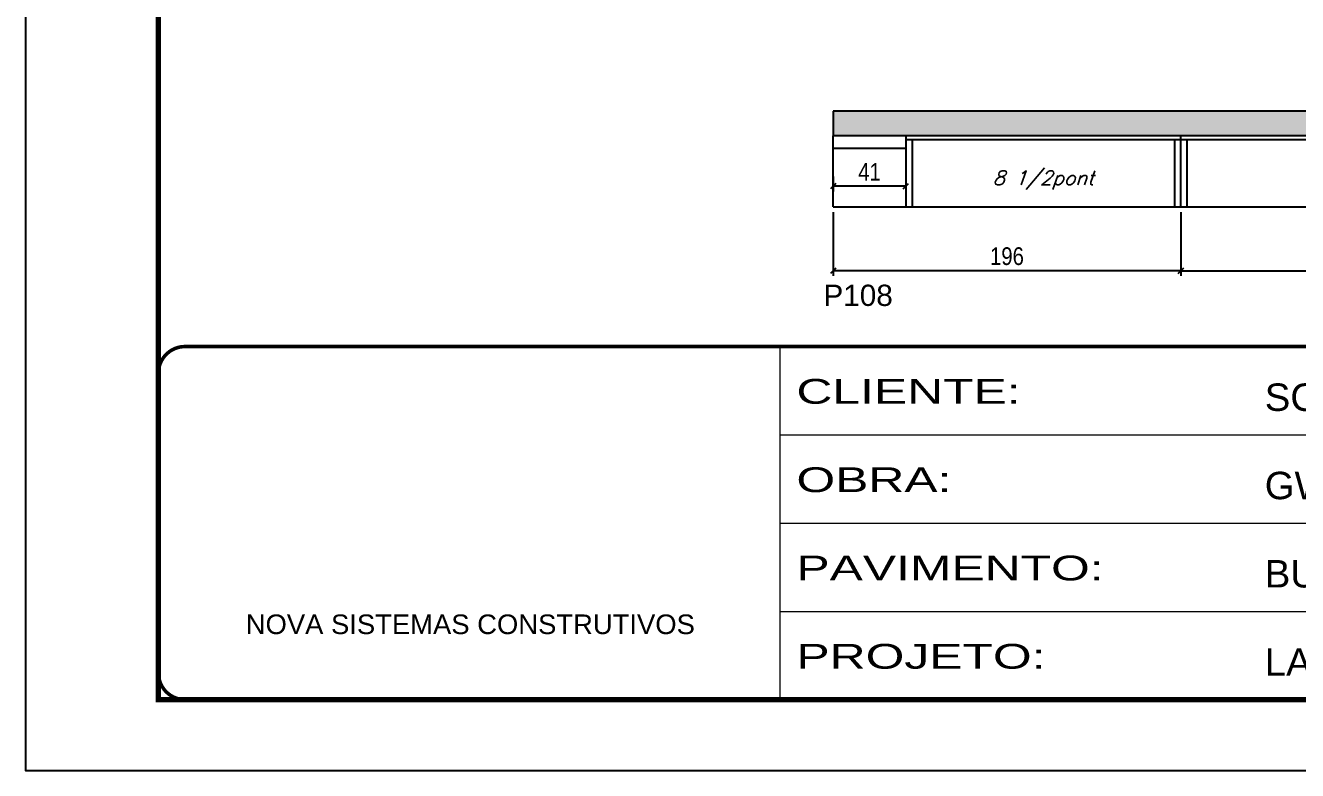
# Model space of a CAD drawing. Extents: x 2603 to 22413, y 1253 to 30260.
# Drawn here: x 4188 to 4905, y 13888 to 14308 of the extents above; entities that cross this region are included whole.
import ezdxf

# ---------------------------------------------------------------- set-up
doc = ezdxf.new("R2010")
doc.units = 0
doc.linetypes.add('CONTINUO', pattern=[0])
doc.linetypes.add('DASHED', pattern=[0.75, 0.5, -0.25])
for name, color, linetype in [('5', 5, 'Continuous'), ('COTA', 241, 'Continuous'), ('Painéis', 200, 'Continuous'), ('SARR_2.2x7', 40, 'Continuous'), ('SARR_3.5x7', 81, 'Continuous'), ('texto', 7, 'Continuous')]:
    doc.layers.add(name, color=color, linetype=linetype)
doc.layers.add('Folhas', color=255, linetype='Continuous', lineweight=9)
doc.layers.add('SARRAFO DE PRESSAO', color=251, linetype='DASHED', lineweight=9)
doc.layers.add('Laje_Perimetro', color=7, linetype='Continuous', plot=False)
doc.styles.add('ARIAL', font='arial.ttf')
doc.styles.add('COTA TECNICA', font='techl___.ttf', dxfattribs={"height": 10})
doc.styles.add('Romans', font='romans.shx')
doc.styles.get("Standard").update_dxf_attribs({"font": 'arial.ttf'})
doc.styles.add('Tecnologia', font='')
doc.styles.get('Tecnologia').set_extended_font_data('Forgotten Futurist')
doc.dimstyles.new('PAINEL', dxfattribs={"dimtxt": 10, "dimasz": 3, "dimexe": 3, "dimexo": 3, "dimgap": 3, "dimtad": 1, "dimdec": 1, "dimzin": 12, "dimdsep": 46, "dimtxsty": 'COTA TECNICA', "dimblk1": 'OBLIQUE', "dimblk2": 'OBLIQUE', "dimsah": 1, "dimcen": 0.9, "dimclrd": 4, "dimclre": 4, "dimclrt": 240, "dimadec": 1, "dimazin": 3, "dimtfac": 1, "dimtdec": 1, "dimtmove": 0, "dimatfit": 3, "dimfxl": 1, "dimtolj": 1, "dimtzin": 12, "dimarcsym": 0})

# ---------------------------------------------------------------- blocks, each defined once
blk = doc.blocks.new('9999999999')
at = {"color": 30, "linetype": 'CONTINUO'}
for p, q in [((98564.56, 34230.21), (98564.56, 34429.45)), ((98564.56, 34379.64), (99583.98, 34379.64)), ((98564.56, 34329.83), (99487.98, 34329.83)), ((98564.56, 34280.02), (99487.98, 34280.02))]:
    blk.add_line(p, q, dxfattribs=at)
at = {"color": 30, "linetype": 'CONTINUO', "const_width": 2}
blk.add_lwpolyline([(99583.98, 34230.21), (99583.98, 34414.45, 0.414214), (99568.98, 34429.45), (98228.98, 34429.45, 0.414214), (98213.98, 34414.45), (98213.98, 34245.21, 0.414214), (98228.98, 34230.21), (99583.98, 34230.21)], format="xyb", dxfattribs=at)
at = {"layer": 'Folhas'}
blk.add_lwpolyline([(98138.98, 34190.21), (99623.98, 34190.21), (99623.98, 35240.21), (98138.98, 35240.21)], close=True, dxfattribs=at)
at = {"layer": 'Folhas', "color": 30, "const_width": 3}
blk.add_lwpolyline([(98213.98, 34230.21), (99583.98, 34230.21), (99583.98, 35200.21), (98213.98, 35200.21)], close=True, dxfattribs=at)
at = {"color": 7, "linetype": 'Continuous', "ltscale": 5, "style": 'ARIAL'}
for s, height, p in [('SCHWARTZ', 15.483, (98837.68, 34393.13)), ('GWT', 15.483, (98837.68, 34343.32)), ('BUSINESS CENTER E LAZER - PROJEÇÃO', 15.4829, (98837.68, 34293.51)), ('NOVA SISTEMAS CONSTRUTIVOS', 11.0592, (98263.19, 34267.21)), ('LATERAIS DE VIGAS', 15.4829, (98837.68, 34243.7))]:
    blk.add_text(s, height=height, dxfattribs=at).set_placement(p)
at = {"layer": 'Folhas', "color": 7, "style": 'Tecnologia', "width": 1.5}
for s, p in [('CLIENTE:', (98573.65, 34397.17)), ('OBRA:', (98573.65, 34347.31)), ('PAVIMENTO:', (98573.65, 34297.5)), ('PROJETO:', (98573.65, 34247.69))]:
    blk.add_text(s, height=14, dxfattribs=at).set_placement(p)
blk = doc.blocks.new('_Oblique')
at = {"color": 0, "linetype": 'ByBlock', "lineweight": -2}
blk.add_line((-0.5, -0.5), (0.5, 0.5), dxfattribs=at)
blk = doc.blocks.new('*D1867')
at = {"layer": 'COTA', "color": 4, "linetype": 'ByBlock', "lineweight": -2, "transparency": 16777216}
for p, q in [((4839.34, 14202.83), (4839.34, 14166.74)), ((5083.34, 14202.83), (5083.34, 14166.74)), ((4839.34, 14169.74), (5083.34, 14169.74))]:
    blk.add_line(p, q, dxfattribs=at)
at = {"layer": 'Defpoints', "color": 0, "linetype": 'ByBlock', "transparency": 16777216}
for p in [(4839.34, 14205.83), (5083.34, 14205.83), (5083.34, 14169.74)]:
    blk.add_point(p, dxfattribs=at)
at = {"layer": 'COTA', "color": 4, "linetype": 'ByBlock', "lineweight": -2, "transparency": 16777216, "xscale": 3, "yscale": 3, "zscale": 3, "rotation": 180}
blk.add_blockref('_Oblique', (4839.34, 14169.74), dxfattribs=at)
at = {"layer": 'COTA', "color": 4, "linetype": 'ByBlock', "lineweight": -2, "transparency": 16777216, "xscale": 3, "yscale": 3, "zscale": 3}
blk.add_blockref('_Oblique', (5083.34, 14169.74), dxfattribs=at)
at = {"layer": 'COTA', "color": 240, "linetype": 'ByBlock', "transparency": 16777216, "insert": (4961.34, 14177.81), "char_height": 10, "attachment_point": 5, "style": 'COTA TECNICA'}
blk.add_mtext('\\A1;244', dxfattribs=at)
blk = doc.blocks.new('*D1868')
at = {"layer": 'COTA', "color": 4, "linetype": 'ByBlock', "lineweight": -2, "transparency": 16777216}
for p, q in [((4643.34, 14202.83), (4643.34, 14166.74)), ((4839.34, 14202.83), (4839.34, 14166.74)), ((4839.34, 14169.74), (4643.34, 14169.74))]:
    blk.add_line(p, q, dxfattribs=at)
at = {"layer": 'Defpoints', "color": 0, "linetype": 'ByBlock', "transparency": 16777216}
for p in [(4643.34, 14205.83), (4839.34, 14205.83), (4643.34, 14169.74)]:
    blk.add_point(p, dxfattribs=at)
at = {"layer": 'COTA', "color": 4, "linetype": 'ByBlock', "lineweight": -2, "transparency": 16777216, "xscale": 3, "yscale": 3, "zscale": 3, "rotation": 180}
blk.add_blockref('_Oblique', (4643.34, 14169.74), dxfattribs=at)
at = {"layer": 'COTA', "color": 4, "linetype": 'ByBlock', "lineweight": -2, "transparency": 16777216, "xscale": 3, "yscale": 3, "zscale": 3}
blk.add_blockref('_Oblique', (4839.34, 14169.74), dxfattribs=at)
at = {"layer": 'COTA', "color": 240, "linetype": 'ByBlock', "transparency": 16777216, "insert": (4741.34, 14177.87), "char_height": 10, "attachment_point": 5, "style": 'COTA TECNICA'}
blk.add_mtext('\\A1;196', dxfattribs=at)
blk = doc.blocks.new('*D1869')
at = {"layer": 'COTA', "color": 4, "linetype": 'ByBlock', "lineweight": -2, "transparency": 16777216}
for p, q in [((4643.34, 14222.83), (4643.34, 14214.41)), ((4684.34, 14222.83), (4684.34, 14214.41)), ((4684.34, 14217.41), (4643.34, 14217.41))]:
    blk.add_line(p, q, dxfattribs=at)
at = {"layer": 'Defpoints', "color": 0, "linetype": 'ByBlock', "transparency": 16777216}
for p in [(4643.34, 14225.83), (4684.34, 14225.83), (4643.34, 14217.41)]:
    blk.add_point(p, dxfattribs=at)
at = {"layer": 'COTA', "color": 4, "linetype": 'ByBlock', "lineweight": -2, "transparency": 16777216, "xscale": 3, "yscale": 3, "zscale": 3, "rotation": 180}
blk.add_blockref('_Oblique', (4643.34, 14217.41), dxfattribs=at)
at = {"layer": 'COTA', "color": 4, "linetype": 'ByBlock', "lineweight": -2, "transparency": 16777216, "xscale": 3, "yscale": 3, "zscale": 3}
blk.add_blockref('_Oblique', (4684.34, 14217.41), dxfattribs=at)
at = {"layer": 'COTA', "color": 240, "linetype": 'ByBlock', "transparency": 16777216, "insert": (4663.84, 14225.48), "char_height": 10, "attachment_point": 5, "style": 'COTA TECNICA'}
blk.add_mtext('\\A1;41', dxfattribs=at)

msp = doc.modelspace()

# ---------------------------------------------------------------- hatches: boundary and pattern name
at = {"layer": 'COTA', "linetype": 'ByBlock'}
h = msp.add_hatch(dxfattribs=at)
h.set_pattern_fill('AR-CONC', color=256, scale=0.03)
h.set_pattern_definition([(50, (-129311.1966, -7087.383), (5.46554007, -0.47817257), [0.5715, -6.2865]), (355, (-129311.1966, -7087.383), (-1.05730264, 5.73170536), [0.4572, -5.02921753]), (100.4514447, (-129310.741, -7087.423), (4.40823741, 5.25353256), [0.48570026, -5.34270734]), (46.1842, (-129311.1966, -7085.859), (8.13237123, -1.26126984), [0.85725, -9.42975]), (96.6355576, (-129310.519, -7085.964), (7.122124, 7.42278374), [0.7285507, -8.01406824]), (351.184151, (-129311.1966, -7085.859), (7.122124, 7.42278374), [0.685799, -7.54379196]), (21, (-129310.4346, -7086.24), (4.54843174, -3.06795595), [0.5715, -6.2865]), (326, (-129310.4346, -7086.24), (1.85406085, 5.52563898), [0.4572, -5.0292]), (71.451445, (-129310.0555, -7086.4956), (6.40249258, 2.45768307), [0.48570026, -5.34269813]), (37.5, (-129311.1966, -7087.383), (0.092658098, 2.536651166), [0, -4.96824, 0, -5.1054, 0, -5.04825]), (7.5, (-129311.1966, -7087.383), (2.004589875, 3.005417245), [0, -2.91084, 0, -4.85394, 0, -1.92405]), (327.5, (-129312.8958, -7087.383), (4.067717855, -0.17186232), [0, -1.905, 0, -5.9436, 0, -7.8867]), (317.5, (-129313.6578, -7087.383), (4.44387544, 0.76279473), [0, -2.4765, 0, -3.94716, 0, -5.6007])])
h.paths.add_polyline_path([(4643.34, 14259.83), (4643.34, 14245.83), (5083.34, 14245.83), (5083.34, 14205.83), (5113.34, 14205.83), (5113.34, 14245.83), (5500.84, 14245.83), (5500.84, 14259.83)])

# ---------------------------------------------------------------- linework, layer by layer
for p, q in [((5012.84, 14259.83), (4643.34, 14259.83)), ((4643.34, 14259.83), (4643.34, 14245.83))]:
    msp.add_line(p, q, dxfattribs=at)
at = {"layer": 'Laje_Perimetro'}
msp.add_lwpolyline([(5672.97, 14937.7), (4187.97, 14937.7), (4187.97, 13887.7), (5672.97, 13887.7)], close=True, dxfattribs=at)
at = {"layer": 'Painéis', "linetype": 'Continuous'}
for p, q in [((5083.34, 14245.83), (4643.34, 14245.83)), ((4643.34, 14205.83), (4643.34, 14245.83)), ((4839.34, 14205.83), (4839.34, 14245.83)), ((4643.34, 14205.83), (5083.34, 14205.83))]:
    msp.add_line(p, q, dxfattribs=at)
at = {"layer": 'SARR_2.2x7', "linetype": 'Continuous'}
for p, q in [((4643.34, 14238.83), (4684.34, 14238.83)), ((4839.34, 14243.63), (4684.34, 14243.63)), ((5068.34, 14243.63), (4839.34, 14243.63))]:
    msp.add_line(p, q, dxfattribs=at)
at = {"layer": 'SARR_3.5x7'}
for p, q in [((4684.34, 14245.83), (4684.34, 14205.83)), ((4687.84, 14243.63), (4687.84, 14205.83)), ((4835.84, 14243.63), (4835.84, 14205.83)), ((4842.84, 14243.63), (4842.84, 14205.83))]:
    msp.add_line(p, q, dxfattribs=at)

# ---------------------------------------------------------------- block references
at = {"layer": 'SARRAFO DE PRESSAO', "color": 6, "linetype": 'ByBlock'}
msp.add_blockref('9999999999', (-93951.01, -20302.51), dxfattribs=at)

# ---------------------------------------------------------------- texts
at = {"layer": '5', "linetype": 'Continuous'}
msp.add_text('P108', height=12, rotation=0.00004, dxfattribs=at).set_placement((4637.85, 14149.84))
at = {"layer": 'texto', "color": 2, "insert": (4761.84, 14220.83), "char_height": 8, "attachment_point": 5, "style": 'Romans'}
msp.add_mtext('{\\Q19;\\C256;8 1/2pont}', dxfattribs=at)

# ---------------------------------------------------------------- dimensions: what is measured, and where the dimension line sits
at = {"layer": 'COTA', "linetype": 'ByBlock'}
for base, p1, p2, picture, middle in [((4643.34, 14217.41), (4684.34, 14225.83), (4643.34, 14225.83), '*D1869', (4663.84, 14225.48)), ((4643.34, 14169.74), (4839.34, 14205.83), (4643.34, 14205.83), '*D1868', (4741.34, 14177.87))]:
    dim = msp.add_linear_dim(base=base, p1=p1, p2=p2, angle=180, dimstyle='PAINEL', dxfattribs=at)
    dim.commit()
    dim.dimension.update_dxf_attribs({"geometry": picture, "text_midpoint": middle})
dim = msp.add_linear_dim(base=(5083.34, 14169.74), p1=(4839.34, 14205.83), p2=(5083.34, 14205.83), dimstyle='PAINEL', dxfattribs=at)
dim.commit()
dim.dimension.update_dxf_attribs({"geometry": '*D1867', "text_midpoint": (4961.34, 14177.81)})

doc.saveas('drawing.dxf')
